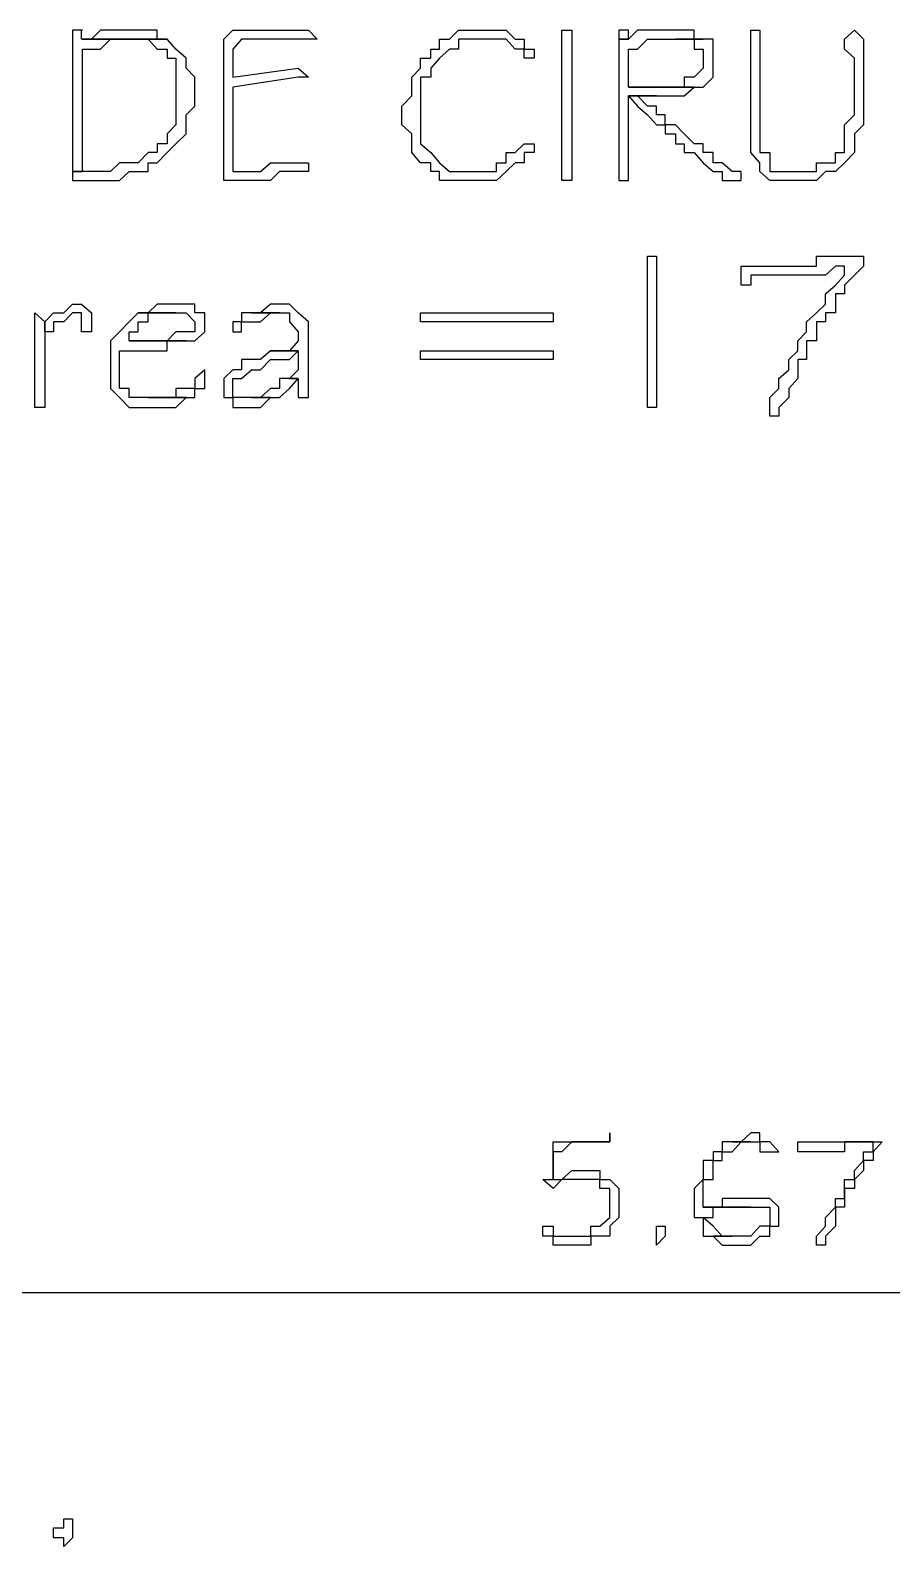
# Model space of a CAD drawing. Header units: millimetres. Extents: x -518.8 to -461.2, y 3.5 to 44.2.
# Drawn here: x -497.944 to -497.362, y 19.639 to 20.664 of the extents above; entities that cross this region are included whole.
import ezdxf

# ---------------------------------------------------------------- set-up
doc = ezdxf.new("R2010")
doc.units = ezdxf.units.MM
doc.header["$MEASUREMENT"] = 0
doc.layers.add('16', color=16, linetype='Continuous')
doc.layers.add('MYSOLIDS', color=7, linetype='Continuous')

msp = doc.modelspace()

# ---------------------------------------------------------------- linework, layer by layer
at = {"layer": '16'}
msp.add_lwpolyline([(-494.5993, 19.8105), (-500.3797, 19.8105)], dxfattribs=at)
at = {"layer": 'MYSOLIDS'}
for points in [[(-497.909, 20.6639), (-497.9158, 20.6639), (-497.9158, 20.6578), (-497.9158, 20.6511), (-497.9158, 20.6511), (-497.9158, 20.6451), (-497.9158, 20.6451), (-497.9158, 20.6383), (-497.9158, 20.6323), (-497.9158, 20.6323), (-497.9158, 20.6255), (-497.9158, 20.6195), (-497.9158, 20.6127), (-497.9158, 20.6127), (-497.9158, 20.6067), (-497.9158, 20.6), (-497.9158, 20.5939), (-497.9158, 20.5939), (-497.9158, 20.5872), (-497.9158, 20.5812), (-497.9158, 20.5744), (-497.9158, 20.5744), (-497.9158, 20.5684), (-497.909, 20.5684), (-497.909, 20.5744), (-497.909, 20.5812), (-497.909, 20.5812), (-497.909, 20.5872), (-497.909, 20.5872), (-497.909, 20.5939), (-497.909, 20.6), (-497.909, 20.6), (-497.909, 20.6067), (-497.909, 20.6127), (-497.909, 20.6195), (-497.909, 20.6195), (-497.909, 20.6255), (-497.909, 20.6323), (-497.909, 20.6323), (-497.909, 20.6383), (-497.909, 20.6451), (-497.909, 20.6511), (-497.909, 20.6511), (-497.909, 20.6511), (-497.903, 20.6511), (-497.897, 20.6511), (-497.8902, 20.6578), (-497.8902, 20.6578), (-497.8842, 20.6578), (-497.8842, 20.6578), (-497.8775, 20.6578), (-497.8519, 20.6578), (-497.8587, 20.6578), (-497.9098, 20.6578), (-497.9098, 20.6639), (-497.9098, 20.6639), (-497.909, 20.6639)], [(-497.8775, 20.6639), (-497.8775, 20.6639), (-497.8842, 20.6639), (-497.8902, 20.6639), (-497.8902, 20.6639), (-497.897, 20.6639), (-497.897, 20.6639), (-497.903, 20.6578), (-497.909, 20.6578), (-497.8587, 20.6578), (-497.8587, 20.6639), (-497.8647, 20.6639), (-497.8714, 20.6639), (-497.8775, 20.6639), (-497.8775, 20.6639)], [(-497.8075, 20.6323), (-497.7632, 20.6383), (-497.7632, 20.6383), (-497.7564, 20.6323), (-497.7564, 20.6323), (-497.7564, 20.6323), (-497.7564, 20.6323), (-497.7564, 20.6323), (-497.7564, 20.6323), (-497.7632, 20.6323), (-497.7632, 20.6323), (-497.8075, 20.6255), (-497.8075, 20.6195), (-497.8075, 20.6195), (-497.8075, 20.6195), (-497.8075, 20.6195), (-497.8075, 20.6127), (-497.8075, 20.6127), (-497.8075, 20.6067), (-497.8075, 20.6), (-497.8075, 20.6), (-497.8075, 20.5939), (-497.8075, 20.5872), (-497.8075, 20.5872), (-497.8075, 20.5812), (-497.8075, 20.5744), (-497.8075, 20.5684), (-497.8075, 20.5684), (-497.8015, 20.5684), (-497.8015, 20.5684), (-497.7948, 20.5684), (-497.7887, 20.5684), (-497.782, 20.5744), (-497.782, 20.5744), (-497.782, 20.5744), (-497.776, 20.5744), (-497.7692, 20.5744), (-497.7632, 20.5744), (-497.7632, 20.5744), (-497.7564, 20.5744), (-497.7564, 20.5744), (-497.7564, 20.5744), (-497.7564, 20.5684), (-497.7564, 20.5684), (-497.7564, 20.5684), (-497.7564, 20.5684), (-497.7632, 20.5684), (-497.7692, 20.5684), (-497.7692, 20.5684), (-497.776, 20.5684), (-497.782, 20.5624), (-497.782, 20.5624), (-497.7887, 20.5624), (-497.7948, 20.5624), (-497.8015, 20.5624), (-497.8015, 20.5624), (-497.8075, 20.5624), (-497.8075, 20.5624), (-497.8136, 20.5624), (-497.8136, 20.5624), (-497.8136, 20.5624), (-497.8136, 20.5684), (-497.8136, 20.5684), (-497.8136, 20.5744), (-497.8136, 20.5744), (-497.8136, 20.5812), (-497.8136, 20.5812), (-497.8136, 20.5872), (-497.8136, 20.5939), (-497.8136, 20.6), (-497.8136, 20.6), (-497.8136, 20.6067), (-497.8136, 20.6127), (-497.8136, 20.6127), (-497.8136, 20.6195), (-497.8136, 20.6255), (-497.8136, 20.6255), (-497.8136, 20.6323), (-497.8136, 20.6383), (-497.8136, 20.6451), (-497.8136, 20.6451), (-497.8136, 20.6511), (-497.8136, 20.6511), (-497.8136, 20.6578), (-497.8136, 20.6578), (-497.8136, 20.6578), (-497.8136, 20.6578), (-497.8075, 20.6639), (-497.8075, 20.6639), (-497.8015, 20.6639), (-497.8015, 20.6639), (-497.7948, 20.6639), (-497.7948, 20.6639), (-497.7887, 20.6639), (-497.7887, 20.6639), (-497.782, 20.6639), (-497.776, 20.6639), (-497.776, 20.6639), (-497.7692, 20.6639), (-497.7632, 20.6639), (-497.7632, 20.6639), (-497.7564, 20.6639), (-497.7564, 20.6639), (-497.7564, 20.6639), (-497.7564, 20.6639), (-497.7504, 20.6578), (-497.7504, 20.6578), (-497.7564, 20.6578), (-497.7564, 20.6578), (-497.7564, 20.6578), (-497.7632, 20.6578), (-497.7692, 20.6578), (-497.776, 20.6578), (-497.782, 20.6578), (-497.7887, 20.6578), (-497.7887, 20.6578), (-497.7948, 20.6578), (-497.8015, 20.6578), (-497.8075, 20.6511), (-497.8075, 20.6511), (-497.8075, 20.6511), (-497.8075, 20.6451), (-497.8075, 20.6451), (-497.8075, 20.6383), (-497.8075, 20.6323), (-497.8075, 20.6323), (-497.8075, 20.6323), (-497.8075, 20.6323), (-497.8075, 20.6323)], [(-497.6421, 20.6578), (-497.6421, 20.6578), (-497.6481, 20.6578), (-497.6549, 20.6578), (-497.6549, 20.6511), (-497.6609, 20.6511), (-497.6609, 20.6511), (-497.6677, 20.6451), (-497.6677, 20.6451), (-497.6677, 20.6451), (-497.6737, 20.6383), (-497.6737, 20.6323), (-497.6805, 20.6323), (-497.6805, 20.6255), (-497.6805, 20.6255), (-497.6805, 20.6195), (-497.6805, 20.6195), (-497.6805, 20.6127), (-497.6805, 20.6067), (-497.6805, 20.6), (-497.6805, 20.6), (-497.6805, 20.5939), (-497.6805, 20.5872), (-497.6805, 20.5872), (-497.6737, 20.5812), (-497.6737, 20.5812), (-497.6677, 20.5744), (-497.6677, 20.5744), (-497.6609, 20.5684), (-497.6609, 20.5684), (-497.6549, 20.5684), (-497.6481, 20.5684), (-497.6481, 20.5684), (-497.6421, 20.5684), (-497.6354, 20.5684), (-497.6354, 20.5684), (-497.6293, 20.5684), (-497.6293, 20.5744), (-497.6226, 20.5744), (-497.6226, 20.5812), (-497.6166, 20.5812), (-497.6166, 20.5812), (-497.6105, 20.5872), (-497.6105, 20.5872), (-497.6105, 20.5872), (-497.6038, 20.5872), (-497.6038, 20.5872), (-497.6038, 20.5872), (-497.6038, 20.5872), (-497.6038, 20.5812), (-497.6038, 20.5812), (-497.6105, 20.5812), (-497.6105, 20.5744), (-497.6166, 20.5744), (-497.6226, 20.5684), (-497.6226, 20.5684), (-497.6293, 20.5624), (-497.6293, 20.5624), (-497.6293, 20.5624), (-497.6354, 20.5624), (-497.6421, 20.5624), (-497.6481, 20.5624), (-497.6481, 20.5624), (-497.6549, 20.5624), (-497.6549, 20.5624), (-497.6609, 20.5624), (-497.6677, 20.5624), (-497.6677, 20.5684), (-497.6737, 20.5684), (-497.6737, 20.5744), (-497.6805, 20.5744), (-497.6805, 20.5744), (-497.6865, 20.5812), (-497.6865, 20.5872), (-497.6865, 20.5872), (-497.6865, 20.5939), (-497.6933, 20.6), (-497.6933, 20.6), (-497.6933, 20.6067), (-497.6933, 20.6127), (-497.6933, 20.6127), (-497.6865, 20.6195), (-497.6865, 20.6255), (-497.6865, 20.6255), (-497.6865, 20.6323), (-497.6805, 20.6383), (-497.6805, 20.6383), (-497.6805, 20.6451), (-497.6737, 20.6451), (-497.6737, 20.6511), (-497.6677, 20.6511), (-497.6677, 20.6578), (-497.6609, 20.6578), (-497.6609, 20.6578), (-497.6549, 20.6639), (-497.6481, 20.6639), (-497.6481, 20.6639), (-497.6421, 20.6639), (-497.6421, 20.6639), (-497.6354, 20.6639), (-497.6293, 20.6639), (-497.6293, 20.6639), (-497.6226, 20.6639), (-497.6166, 20.6578), (-497.6166, 20.6578), (-497.6105, 20.6578), (-497.6105, 20.6511), (-497.6038, 20.6511), (-497.6038, 20.6511), (-497.6038, 20.6451), (-497.6038, 20.6451), (-497.6105, 20.6451), (-497.6105, 20.6451), (-497.6105, 20.6451), (-497.6105, 20.6511), (-497.6166, 20.6511), (-497.6166, 20.6511), (-497.6166, 20.6511), (-497.6226, 20.6578), (-497.6293, 20.6578), (-497.6293, 20.6578), (-497.6354, 20.6578), (-497.6421, 20.6578), (-497.6421, 20.6578), (-497.6421, 20.6578), (-497.6421, 20.6578)], [(-497.5782, 20.6067), (-497.5782, 20.6), (-497.5782, 20.5939), (-497.5782, 20.5939), (-497.5782, 20.5872), (-497.5782, 20.5812), (-497.5782, 20.5744), (-497.5782, 20.5684), (-497.5782, 20.5684), (-497.5782, 20.5684), (-497.5782, 20.5624), (-497.5782, 20.5624), (-497.5782, 20.5624), (-497.5782, 20.5624), (-497.585, 20.5624), (-497.585, 20.5624), (-497.585, 20.5684), (-497.585, 20.5684), (-497.585, 20.5684), (-497.585, 20.5684), (-497.585, 20.5684), (-497.585, 20.5744), (-497.585, 20.5812), (-497.585, 20.5812), (-497.585, 20.5872), (-497.585, 20.5939), (-497.585, 20.6), (-497.585, 20.6067), (-497.585, 20.6067), (-497.585, 20.6127), (-497.585, 20.6195), (-497.585, 20.6255), (-497.585, 20.6255), (-497.585, 20.6323), (-497.585, 20.6383), (-497.585, 20.6383), (-497.585, 20.6451), (-497.585, 20.6511), (-497.585, 20.6578), (-497.585, 20.6578), (-497.585, 20.6578), (-497.585, 20.6578), (-497.585, 20.6639), (-497.585, 20.6639), (-497.5782, 20.6639), (-497.5782, 20.6639), (-497.5782, 20.6639), (-497.5782, 20.6639), (-497.5782, 20.6578), (-497.5782, 20.6578), (-497.5782, 20.6511), (-497.5782, 20.6511), (-497.5782, 20.6511), (-497.5782, 20.6451), (-497.5782, 20.6383), (-497.5782, 20.6383), (-497.5782, 20.6323), (-497.5782, 20.6255), (-497.5782, 20.6195), (-497.5782, 20.6195), (-497.5782, 20.6127), (-497.5782, 20.6067), (-497.5782, 20.6067), (-497.5782, 20.6067), (-497.5782, 20.6067), (-497.5782, 20.6067)], [(-497.5083, 20.6639), (-497.5083, 20.6639), (-497.5151, 20.6639), (-497.5151, 20.6639), (-497.5211, 20.6639), (-497.5211, 20.6639), (-497.5271, 20.6639), (-497.5339, 20.6639), (-497.5339, 20.6639), (-497.5399, 20.6578), (-497.5466, 20.6578), (-497.5466, 20.5684), (-497.5466, 20.5624), (-497.5399, 20.5624), (-497.5399, 20.5624), (-497.5399, 20.5684), (-497.5399, 20.5684), (-497.5399, 20.6195), (-497.5211, 20.6195), (-497.5151, 20.6195), (-497.5083, 20.6195), (-497.5023, 20.6195), (-497.5023, 20.6195), (-497.4955, 20.6255), (-497.5399, 20.6255), (-497.5399, 20.6511), (-497.5399, 20.6511), (-497.5339, 20.6511), (-497.5271, 20.6578), (-497.5271, 20.6578), (-497.5211, 20.6578), (-497.5151, 20.6578), (-497.5151, 20.6578), (-497.5083, 20.6578), (-497.4895, 20.6578), (-497.4895, 20.6578), (-497.4955, 20.6578), (-497.4955, 20.6639), (-497.5023, 20.6639), (-497.5083, 20.6639), (-497.5083, 20.6639)], [(-497.5466, 20.6639), (-497.5466, 20.6639), (-497.5466, 20.6578), (-497.5399, 20.6578), (-497.5399, 20.6639), (-497.5466, 20.6639), (-497.5466, 20.6639)], [(-497.4572, 20.6578), (-497.4572, 20.6639), (-497.4572, 20.6639), (-497.4511, 20.6639), (-497.4511, 20.6639), (-497.4511, 20.6639), (-497.4511, 20.6639), (-497.4511, 20.6578), (-497.4511, 20.6578), (-497.4511, 20.5872), (-497.4511, 20.5812), (-497.4444, 20.5812), (-497.4444, 20.5744), (-497.4444, 20.5744), (-497.4444, 20.5684), (-497.4384, 20.5684), (-497.4316, 20.5684), (-497.4316, 20.5684), (-497.4256, 20.5684), (-497.4256, 20.5684), (-497.4196, 20.5684), (-497.4128, 20.5684), (-497.4128, 20.5744), (-497.4068, 20.5744), (-497.4, 20.5744), (-497.4, 20.5812), (-497.394, 20.5812), (-497.394, 20.5812), (-497.394, 20.5872), (-497.394, 20.5939), (-497.394, 20.5939), (-497.394, 20.6), (-497.394, 20.6), (-497.3872, 20.6067), (-497.3872, 20.6127), (-497.3872, 20.6127), (-497.3872, 20.6195), (-497.3872, 20.6255), (-497.3872, 20.6323), (-497.3872, 20.6383), (-497.3872, 20.6383), (-497.3872, 20.6451), (-497.394, 20.6511), (-497.394, 20.6578), (-497.394, 20.6578), (-497.394, 20.6578), (-497.3872, 20.6639), (-497.3872, 20.6639), (-497.3872, 20.6639), (-497.3872, 20.6639), (-497.3872, 20.6639), (-497.3812, 20.6578), (-497.3812, 20.6578), (-497.3812, 20.6511), (-497.3812, 20.6451), (-497.3812, 20.6383), (-497.3812, 20.6383), (-497.3812, 20.6255), (-497.3812, 20.6195), (-497.3812, 20.6195), (-497.3812, 20.6127), (-497.3812, 20.6067), (-497.3812, 20.6), (-497.3812, 20.6), (-497.3812, 20.6), (-497.3872, 20.5939), (-497.3872, 20.5872), (-497.3872, 20.5872), (-497.3872, 20.5812), (-497.3872, 20.5812), (-497.394, 20.5744), (-497.394, 20.5744), (-497.4, 20.5684), (-497.4, 20.5684), (-497.4068, 20.5684), (-497.4068, 20.5684), (-497.4128, 20.5624), (-497.4196, 20.5624), (-497.4196, 20.5624), (-497.4256, 20.5624), (-497.4316, 20.5624), (-497.4316, 20.5624), (-497.4384, 20.5624), (-497.4444, 20.5624), (-497.4444, 20.5624), (-497.4511, 20.5684), (-497.4511, 20.5684), (-497.4511, 20.5684), (-497.4511, 20.5744), (-497.4572, 20.5812), (-497.4572, 20.5812), (-497.4572, 20.5872), (-497.4572, 20.5939), (-497.4572, 20.6578), (-497.4572, 20.6578), (-497.4572, 20.6578)], [(-497.8519, 20.6578), (-497.8775, 20.6578), (-497.8775, 20.6578), (-497.8714, 20.6578), (-497.8647, 20.6578), (-497.8587, 20.6511), (-497.8587, 20.6511), (-497.8519, 20.6511), (-497.8519, 20.6451), (-497.8519, 20.6451), (-497.8459, 20.6451), (-497.8459, 20.6383), (-497.8459, 20.6383), (-497.8459, 20.6323), (-497.8459, 20.6255), (-497.8459, 20.6195), (-497.8459, 20.6195), (-497.8459, 20.6127), (-497.8459, 20.6067), (-497.8459, 20.6067), (-497.8459, 20.6), (-497.8519, 20.5939), (-497.8519, 20.5939), (-497.8519, 20.5872), (-497.8587, 20.5872), (-497.8587, 20.5812), (-497.8647, 20.5812), (-497.8647, 20.5812), (-497.8714, 20.5744), (-497.8714, 20.5744), (-497.8775, 20.5744), (-497.8842, 20.5744), (-497.8842, 20.5744), (-497.8902, 20.5684), (-497.8902, 20.5684), (-497.897, 20.5684), (-497.903, 20.5684), (-497.909, 20.5684), (-497.9158, 20.5684), (-497.9158, 20.5684), (-497.9158, 20.5624), (-497.9158, 20.5624), (-497.909, 20.5624), (-497.903, 20.5624), (-497.897, 20.5624), (-497.897, 20.5624), (-497.8902, 20.5624), (-497.8842, 20.5624), (-497.8842, 20.5624), (-497.8775, 20.5684), (-497.8714, 20.5684), (-497.8714, 20.5684), (-497.8647, 20.5684), (-497.8647, 20.5744), (-497.8587, 20.5744), (-497.8587, 20.5744), (-497.8519, 20.5812), (-497.8519, 20.5812), (-497.8459, 20.5872), (-497.8459, 20.5872), (-497.8391, 20.5939), (-497.8391, 20.5939), (-497.8391, 20.6), (-497.8391, 20.6067), (-497.8391, 20.6067), (-497.8331, 20.6127), (-497.8331, 20.6195), (-497.8331, 20.6195), (-497.8331, 20.6255), (-497.8331, 20.6255), (-497.8331, 20.6323), (-497.8391, 20.6383), (-497.8391, 20.6451), (-497.8391, 20.6451), (-497.8459, 20.6511), (-497.8459, 20.6511), (-497.8459, 20.6511), (-497.8519, 20.6578), (-497.8519, 20.6578), (-497.8519, 20.6578)], [(-497.4895, 20.6578), (-497.5083, 20.6578), (-497.5083, 20.6578), (-497.5023, 20.6578), (-497.4955, 20.6578), (-497.4955, 20.6511), (-497.4895, 20.6511), (-497.4895, 20.6451), (-497.4895, 20.6451), (-497.4895, 20.6383), (-497.4895, 20.6383), (-497.4955, 20.6323), (-497.4955, 20.6323), (-497.5023, 20.6323), (-497.5023, 20.6255), (-497.5083, 20.6255), (-497.5083, 20.6255), (-497.5151, 20.6255), (-497.5211, 20.6255), (-497.5211, 20.6255), (-497.5271, 20.6255), (-497.5339, 20.6255), (-497.5399, 20.6255), (-497.4955, 20.6255), (-497.4955, 20.6255), (-497.4955, 20.6255), (-497.4895, 20.6255), (-497.4827, 20.6323), (-497.4827, 20.6323), (-497.4827, 20.6383), (-497.4827, 20.6451), (-497.4827, 20.6451), (-497.4827, 20.6511), (-497.4827, 20.6578), (-497.4895, 20.6578), (-497.4895, 20.6578)], [(-497.5211, 20.6195), (-497.5399, 20.6195), (-497.5339, 20.6127), (-497.5339, 20.6127), (-497.5271, 20.6067), (-497.5271, 20.6067), (-497.5211, 20.6), (-497.5151, 20.6), (-497.5151, 20.5939), (-497.5083, 20.5939), (-497.5083, 20.5872), (-497.5023, 20.5872), (-497.5023, 20.5812), (-497.4955, 20.5812), (-497.4955, 20.5812), (-497.4895, 20.5744), (-497.4895, 20.5744), (-497.4827, 20.5684), (-497.4767, 20.5684), (-497.4767, 20.5624), (-497.4699, 20.5624), (-497.4699, 20.5624), (-497.4699, 20.5624), (-497.4639, 20.5624), (-497.4639, 20.5624), (-497.4639, 20.5624), (-497.4639, 20.5684), (-497.4699, 20.5684), (-497.4699, 20.5684), (-497.4767, 20.5744), (-497.4767, 20.5744), (-497.4827, 20.5744), (-497.4827, 20.5812), (-497.4895, 20.5812), (-497.4895, 20.5872), (-497.4955, 20.5872), (-497.5023, 20.5939), (-497.5023, 20.5939), (-497.5023, 20.5939), (-497.5083, 20.6), (-497.5151, 20.6), (-497.5151, 20.6067), (-497.5211, 20.6067), (-497.5211, 20.6127), (-497.5271, 20.6127), (-497.5339, 20.6195), (-497.5271, 20.6195), (-497.5211, 20.6195), (-497.5211, 20.6195), (-497.5211, 20.6195)], [(-497.5271, 20.4157), (-497.5271, 20.4157), (-497.5271, 20.4218), (-497.5271, 20.4218), (-497.5271, 20.4285), (-497.5271, 20.4345), (-497.5271, 20.4413), (-497.5271, 20.4413), (-497.5271, 20.4473), (-497.5271, 20.4541), (-497.5271, 20.4601), (-497.5271, 20.4601), (-497.5271, 20.4669), (-497.5271, 20.4729), (-497.5271, 20.4789), (-497.5271, 20.4789), (-497.5271, 20.4857), (-497.5271, 20.4857), (-497.5271, 20.4917), (-497.5271, 20.4985), (-497.5271, 20.5045), (-497.5271, 20.5045), (-497.5271, 20.5112), (-497.5271, 20.5112), (-497.5211, 20.5112), (-497.5211, 20.5112), (-497.5211, 20.5112), (-497.5211, 20.5112), (-497.5211, 20.5045), (-497.5211, 20.4985), (-497.5211, 20.4985), (-497.5211, 20.4917), (-497.5211, 20.4857), (-497.5211, 20.4789), (-497.5211, 20.4789), (-497.5211, 20.4729), (-497.5211, 20.4669), (-497.5211, 20.4669), (-497.5211, 20.4601), (-497.5211, 20.4541), (-497.5211, 20.4473), (-497.5211, 20.4473), (-497.5211, 20.4413), (-497.5211, 20.4345), (-497.5211, 20.4285), (-497.5211, 20.4285), (-497.5211, 20.4218), (-497.5211, 20.4218), (-497.5211, 20.4157), (-497.5211, 20.4157), (-497.5211, 20.409), (-497.5211, 20.409), (-497.5271, 20.409), (-497.5271, 20.409), (-497.5271, 20.409), (-497.5271, 20.409), (-497.5271, 20.4157), (-497.5271, 20.4157), (-497.5271, 20.4157), (-497.5271, 20.4157), (-497.5271, 20.4157)], [(-497.4572, 20.4985), (-497.4572, 20.4985), (-497.4572, 20.4985), (-497.4572, 20.4985), (-497.4572, 20.4985), (-497.4572, 20.4917), (-497.4572, 20.4917), (-497.4572, 20.4917), (-497.4572, 20.4917), (-497.4639, 20.4917), (-497.4639, 20.4917), (-497.4639, 20.4985), (-497.4639, 20.5045), (-497.4639, 20.5045), (-497.4639, 20.5045), (-497.4572, 20.5045), (-497.4572, 20.5045), (-497.4511, 20.5045), (-497.4444, 20.5045), (-497.4384, 20.5045), (-497.4316, 20.5045), (-497.4316, 20.5045), (-497.4256, 20.5045), (-497.4196, 20.5045), (-497.4128, 20.5045), (-497.4128, 20.5112), (-497.4068, 20.5112), (-497.4, 20.5112), (-497.4, 20.5112), (-497.394, 20.5112), (-497.394, 20.5112), (-497.3872, 20.5112), (-497.3872, 20.5112), (-497.3812, 20.5112), (-497.3812, 20.5112), (-497.3812, 20.5045), (-497.3812, 20.5045), (-497.3812, 20.5045), (-497.3872, 20.4985), (-497.3872, 20.4985), (-497.394, 20.4917), (-497.394, 20.4857), (-497.4, 20.4857), (-497.4, 20.4789), (-497.4, 20.4729), (-497.4068, 20.4729), (-497.4068, 20.4669), (-497.4128, 20.4669), (-497.4128, 20.4601), (-497.4128, 20.4541), (-497.4128, 20.4541), (-497.4196, 20.4541), (-497.4196, 20.4473), (-497.4196, 20.4413), (-497.4256, 20.4413), (-497.4256, 20.4345), (-497.4256, 20.4345), (-497.4256, 20.4285), (-497.4316, 20.4218), (-497.4316, 20.4218), (-497.4316, 20.4157), (-497.4384, 20.409), (-497.4384, 20.409), (-497.4384, 20.403), (-497.4384, 20.403), (-497.4384, 20.403), (-497.4384, 20.403), (-497.4444, 20.403), (-497.4444, 20.403), (-497.4444, 20.409), (-497.4444, 20.409), (-497.4444, 20.409), (-497.4444, 20.4157), (-497.4384, 20.4218), (-497.4384, 20.4218), (-497.4384, 20.4218), (-497.4384, 20.4285), (-497.4316, 20.4345), (-497.4316, 20.4345), (-497.4316, 20.4413), (-497.4256, 20.4473), (-497.4256, 20.4473), (-497.4256, 20.4541), (-497.4196, 20.4601), (-497.4196, 20.4601), (-497.4196, 20.4669), (-497.4128, 20.4729), (-497.4128, 20.4729), (-497.4068, 20.4789), (-497.4068, 20.4789), (-497.4068, 20.4857), (-497.4, 20.4917), (-497.4, 20.4917), (-497.394, 20.4985), (-497.394, 20.4985), (-497.394, 20.5045), (-497.394, 20.5045), (-497.4, 20.5045), (-497.4068, 20.4985), (-497.4068, 20.4985), (-497.4128, 20.4985), (-497.4196, 20.4985), (-497.4196, 20.4985), (-497.4256, 20.4985), (-497.4256, 20.4985), (-497.4316, 20.4985), (-497.4384, 20.4985), (-497.4444, 20.4985), (-497.4511, 20.4985), (-497.4511, 20.4985), (-497.4572, 20.4985), (-497.4572, 20.4985), (-497.4572, 20.4985), (-497.4572, 20.4985)], [(-497.9346, 20.4601), (-497.9346, 20.4669), (-497.9286, 20.4729), (-497.9286, 20.4729), (-497.9218, 20.4729), (-497.9158, 20.4789), (-497.9158, 20.4789), (-497.9158, 20.4789), (-497.9098, 20.4789), (-497.903, 20.4729), (-497.903, 20.4729), (-497.903, 20.4669), (-497.903, 20.4669), (-497.903, 20.4601), (-497.903, 20.4601), (-497.9098, 20.4601), (-497.9098, 20.4601), (-497.9098, 20.4601), (-497.9098, 20.4601), (-497.9098, 20.4601), (-497.9098, 20.4601), (-497.9098, 20.4669), (-497.9098, 20.4669), (-497.9098, 20.4669), (-497.9098, 20.4669), (-497.9098, 20.4729), (-497.9098, 20.4729), (-497.9158, 20.4729), (-497.9158, 20.4729), (-497.9158, 20.4729), (-497.9218, 20.4669), (-497.9218, 20.4669), (-497.9286, 20.4669), (-497.9286, 20.4601), (-497.9346, 20.4601), (-497.9346, 20.4541), (-497.9346, 20.4541), (-497.9346, 20.4541), (-497.9346, 20.4473), (-497.9346, 20.4413), (-497.9346, 20.4413), (-497.9346, 20.4345), (-497.9346, 20.4285), (-497.9346, 20.4218), (-497.9346, 20.4218), (-497.9346, 20.4218), (-497.9346, 20.4218), (-497.9346, 20.4157), (-497.9346, 20.409), (-497.9414, 20.409), (-497.9414, 20.409), (-497.9414, 20.409), (-497.9414, 20.409), (-497.9414, 20.4157), (-497.9414, 20.4157), (-497.9414, 20.4218), (-497.9414, 20.4285), (-497.9414, 20.4345), (-497.9414, 20.4413), (-497.9414, 20.4413), (-497.9414, 20.4473), (-497.9414, 20.4541), (-497.9414, 20.4601), (-497.9414, 20.4601), (-497.9414, 20.4669), (-497.9414, 20.4729), (-497.9414, 20.4729), (-497.9414, 20.4729), (-497.9414, 20.4729), (-497.9414, 20.4729), (-497.9414, 20.4729), (-497.9414, 20.4729), (-497.9346, 20.4669), (-497.9346, 20.4601), (-497.9346, 20.4601), (-497.9346, 20.4601), (-497.9346, 20.4601), (-497.9346, 20.4601), (-497.9346, 20.4601)], [(-497.8459, 20.4789), (-497.8519, 20.4789), (-497.8587, 20.4789), (-497.8587, 20.4789), (-497.8647, 20.4729), (-497.8647, 20.4729), (-497.8714, 20.4729), (-497.8459, 20.4729), (-497.8459, 20.4729), (-497.8391, 20.4729), (-497.8391, 20.4729), (-497.8331, 20.4669), (-497.8331, 20.4669), (-497.8331, 20.4669), (-497.8331, 20.4601), (-497.8391, 20.4601), (-497.8459, 20.4601), (-497.8459, 20.4601), (-497.8519, 20.4541), (-497.8519, 20.4541), (-497.8587, 20.4541), (-497.8647, 20.4541), (-497.8714, 20.4541), (-497.8714, 20.4541), (-497.8775, 20.4541), (-497.8391, 20.4541), (-497.8391, 20.4541), (-497.8331, 20.4541), (-497.8263, 20.4601), (-497.8263, 20.4601), (-497.8263, 20.4669), (-497.8263, 20.4669), (-497.8263, 20.4729), (-497.8331, 20.4729), (-497.8331, 20.4789), (-497.8391, 20.4789), (-497.8459, 20.4789), (-497.8459, 20.4789), (-497.8459, 20.4789)], [(-497.776, 20.4789), (-497.776, 20.4789), (-497.782, 20.4789), (-497.7887, 20.4729), (-497.7887, 20.4729), (-497.7887, 20.4729), (-497.7948, 20.4729), (-497.776, 20.4729), (-497.7692, 20.4729), (-497.7692, 20.4669), (-497.7692, 20.4669), (-497.7632, 20.4601), (-497.7632, 20.4541), (-497.7632, 20.4541), (-497.7692, 20.4473), (-497.776, 20.4473), (-497.782, 20.4473), (-497.7632, 20.4473), (-497.7632, 20.4345), (-497.7692, 20.4285), (-497.7692, 20.4285), (-497.7632, 20.4285), (-497.7632, 20.4157), (-497.7632, 20.4157), (-497.7632, 20.4157), (-497.7564, 20.4157), (-497.7564, 20.4157), (-497.7564, 20.4601), (-497.7564, 20.4601), (-497.7564, 20.4669), (-497.7632, 20.4729), (-497.7632, 20.4729), (-497.7632, 20.4729), (-497.7692, 20.4789), (-497.776, 20.4789), (-497.776, 20.4789)], [(-497.8714, 20.4729), (-497.8714, 20.4729), (-497.8775, 20.4669), (-497.8775, 20.4669), (-497.8842, 20.4601), (-497.8842, 20.4601), (-497.8902, 20.4541), (-497.8902, 20.4473), (-497.8902, 20.4473), (-497.8902, 20.4413), (-497.8902, 20.4413), (-497.8902, 20.4345), (-497.8902, 20.4285), (-497.8902, 20.4285), (-497.8902, 20.4218), (-497.8902, 20.4218), (-497.8842, 20.4157), (-497.8842, 20.4157), (-497.8842, 20.4157), (-497.8775, 20.409), (-497.8714, 20.409), (-497.8714, 20.409), (-497.8647, 20.409), (-497.8647, 20.409), (-497.8587, 20.409), (-497.8519, 20.409), (-497.8459, 20.409), (-497.8459, 20.409), (-497.8459, 20.409), (-497.8391, 20.4157), (-497.8647, 20.4157), (-497.8714, 20.4157), (-497.8714, 20.4157), (-497.8775, 20.4157), (-497.8775, 20.4218), (-497.8842, 20.4218), (-497.8842, 20.4285), (-497.8842, 20.4285), (-497.8842, 20.4345), (-497.8842, 20.4345), (-497.8842, 20.4413), (-497.8842, 20.4413), (-497.8842, 20.4473), (-497.8842, 20.4473), (-497.8775, 20.4473), (-497.8714, 20.4473), (-497.8647, 20.4473), (-497.8587, 20.4473), (-497.8519, 20.4473), (-497.8519, 20.4541), (-497.8459, 20.4541), (-497.8391, 20.4541), (-497.8391, 20.4541), (-497.8775, 20.4541), (-497.8775, 20.4541), (-497.8775, 20.4601), (-497.8714, 20.4601), (-497.8714, 20.4669), (-497.8647, 20.4669), (-497.8647, 20.4729), (-497.8587, 20.4729), (-497.8519, 20.4729), (-497.8459, 20.4729), (-497.8714, 20.4729), (-497.8714, 20.4729)], [(-497.7948, 20.4729), (-497.8015, 20.4729), (-497.8015, 20.4669), (-497.8015, 20.4669), (-497.8075, 20.4669), (-497.8075, 20.4601), (-497.8015, 20.4601), (-497.8015, 20.4601), (-497.8015, 20.4669), (-497.7948, 20.4669), (-497.7948, 20.4669), (-497.7887, 20.4669), (-497.7887, 20.4669), (-497.782, 20.4729), (-497.782, 20.4729), (-497.776, 20.4729), (-497.7948, 20.4729), (-497.7948, 20.4729)], [(-497.5978, 20.4669), (-497.6737, 20.4669), (-497.6805, 20.4669), (-497.6805, 20.4669), (-497.6805, 20.4669), (-497.6805, 20.4669), (-497.6805, 20.4729), (-497.6805, 20.4729), (-497.6737, 20.4729), (-497.6737, 20.4729), (-497.5978, 20.4729), (-497.591, 20.4729), (-497.591, 20.4729), (-497.591, 20.4669), (-497.591, 20.4669), (-497.591, 20.4669), (-497.591, 20.4669), (-497.5978, 20.4669), (-497.5978, 20.4669), (-497.5978, 20.4669), (-497.5978, 20.4669), (-497.5978, 20.4669)], [(-497.782, 20.4473), (-497.782, 20.4473), (-497.7887, 20.4413), (-497.7948, 20.4413), (-497.7948, 20.4413), (-497.8015, 20.4413), (-497.8015, 20.4345), (-497.8015, 20.4345), (-497.8075, 20.4345), (-497.8136, 20.4285), (-497.8136, 20.4285), (-497.8136, 20.4218), (-497.8136, 20.4218), (-497.8136, 20.4157), (-497.8075, 20.4157), (-497.8075, 20.409), (-497.8015, 20.409), (-497.8015, 20.409), (-497.7948, 20.409), (-497.7887, 20.409), (-497.7887, 20.409), (-497.782, 20.4157), (-497.782, 20.4157), (-497.7948, 20.4157), (-497.8015, 20.4157), (-497.8015, 20.4157), (-497.8075, 20.4157), (-497.8075, 20.4218), (-497.8075, 20.4218), (-497.8075, 20.4285), (-497.8015, 20.4285), (-497.7948, 20.4345), (-497.7948, 20.4345), (-497.7948, 20.4345), (-497.7887, 20.4345), (-497.7887, 20.4345), (-497.782, 20.4413), (-497.776, 20.4413), (-497.7692, 20.4413), (-497.7632, 20.4473), (-497.782, 20.4473), (-497.782, 20.4473)], [(-497.5978, 20.4413), (-497.6737, 20.4413), (-497.6805, 20.4413), (-497.6805, 20.4413), (-497.6805, 20.4413), (-497.6805, 20.4413), (-497.6805, 20.4473), (-497.6805, 20.4473), (-497.6737, 20.4473), (-497.6737, 20.4473), (-497.5978, 20.4473), (-497.591, 20.4473), (-497.591, 20.4473), (-497.591, 20.4413), (-497.591, 20.4413), (-497.591, 20.4413), (-497.591, 20.4413), (-497.5978, 20.4413), (-497.5978, 20.4413), (-497.5978, 20.4413), (-497.5978, 20.4413), (-497.5978, 20.4413)], [(-497.8263, 20.4345), (-497.8263, 20.4345), (-497.8331, 20.4285), (-497.8331, 20.4285), (-497.8331, 20.4285), (-497.8331, 20.4218), (-497.8391, 20.4218), (-497.8459, 20.4218), (-497.8459, 20.4157), (-497.8519, 20.4157), (-497.8519, 20.4157), (-497.8587, 20.4157), (-497.8647, 20.4157), (-497.8391, 20.4157), (-497.8331, 20.4157), (-497.8331, 20.4218), (-497.8263, 20.4218), (-497.8263, 20.4218), (-497.8263, 20.4285), (-497.8263, 20.4285), (-497.8263, 20.4345), (-497.8263, 20.4345), (-497.8263, 20.4345)], [(-497.7692, 20.4285), (-497.776, 20.4285), (-497.776, 20.4218), (-497.782, 20.4218), (-497.782, 20.4218), (-497.7887, 20.4157), (-497.7948, 20.4157), (-497.7948, 20.4157), (-497.782, 20.4157), (-497.776, 20.4157), (-497.7692, 20.4218), (-497.7692, 20.4218), (-497.7632, 20.4285), (-497.7692, 20.4285), (-497.7692, 20.4285)], [(-497.591, 19.906), (-497.591, 19.906), (-497.591, 19.9), (-497.591, 19.9), (-497.591, 19.9), (-497.591, 19.8932), (-497.591, 19.8872), (-497.591, 19.8872), (-497.591, 19.8872), (-497.585, 19.8872), (-497.585, 19.8872), (-497.5782, 19.8932), (-497.5782, 19.8932), (-497.5782, 19.8932), (-497.5722, 19.8932), (-497.5722, 19.8932), (-497.5722, 19.8932), (-497.5654, 19.8932), (-497.5594, 19.8932), (-497.5594, 19.8932), (-497.5594, 19.8872), (-497.5527, 19.8872), (-497.5527, 19.8872), (-497.5527, 19.8872), (-497.5466, 19.8812), (-497.5466, 19.8812), (-497.5466, 19.8744), (-497.5466, 19.8744), (-497.5466, 19.8744), (-497.5466, 19.8684), (-497.5466, 19.8616), (-497.5466, 19.8616), (-497.5466, 19.8616), (-497.5527, 19.8556), (-497.5527, 19.8556), (-497.5527, 19.8556), (-497.5527, 19.8488), (-497.5594, 19.8488), (-497.5594, 19.8488), (-497.5654, 19.8488), (-497.5654, 19.8428), (-497.5722, 19.8428), (-497.5722, 19.8428), (-497.5782, 19.8428), (-497.5782, 19.8428), (-497.585, 19.8428), (-497.585, 19.8428), (-497.591, 19.8428), (-497.591, 19.8488), (-497.591, 19.8488), (-497.5978, 19.8488), (-497.5978, 19.8488), (-497.5978, 19.8556), (-497.5978, 19.8556), (-497.5978, 19.8556), (-497.5978, 19.8556), (-497.5978, 19.8556), (-497.591, 19.8556), (-497.591, 19.8556), (-497.591, 19.8556), (-497.591, 19.8556), (-497.591, 19.8488), (-497.585, 19.8488), (-497.585, 19.8488), (-497.585, 19.8488), (-497.5782, 19.8488), (-497.5782, 19.8488), (-497.5782, 19.8488), (-497.5722, 19.8488), (-497.5722, 19.8488), (-497.5654, 19.8488), (-497.5654, 19.8556), (-497.5594, 19.8556), (-497.5594, 19.8556), (-497.5594, 19.8556), (-497.5527, 19.8616), (-497.5527, 19.8616), (-497.5527, 19.8684), (-497.5527, 19.8684), (-497.5527, 19.8744), (-497.5527, 19.8744), (-497.5527, 19.8812), (-497.5527, 19.8812), (-497.5594, 19.8812), (-497.5594, 19.8812), (-497.5594, 19.8872), (-497.5594, 19.8872), (-497.5654, 19.8872), (-497.5654, 19.8872), (-497.5722, 19.8872), (-497.5722, 19.8872), (-497.5782, 19.8872), (-497.5782, 19.8872), (-497.5782, 19.8872), (-497.585, 19.8872), (-497.585, 19.8872), (-497.591, 19.8812), (-497.591, 19.8812), (-497.591, 19.8812), (-497.591, 19.8812), (-497.591, 19.8812), (-497.591, 19.8812), (-497.5978, 19.8872), (-497.5978, 19.8872), (-497.591, 19.8872), (-497.591, 19.8932), (-497.591, 19.8932), (-497.591, 19.8932), (-497.591, 19.9), (-497.591, 19.906), (-497.591, 19.906), (-497.591, 19.906), (-497.591, 19.906), (-497.591, 19.9127), (-497.591, 19.9127), (-497.591, 19.9127), (-497.591, 19.9127), (-497.585, 19.9127), (-497.585, 19.9127), (-497.5782, 19.9127), (-497.5782, 19.9127), (-497.5722, 19.9127), (-497.5722, 19.9127), (-497.5654, 19.9127), (-497.5654, 19.9127), (-497.5594, 19.9127), (-497.5594, 19.9127), (-497.5527, 19.9127), (-497.5527, 19.9188), (-497.5527, 19.9188), (-497.5527, 19.9127), (-497.5527, 19.9127), (-497.5527, 19.9127), (-497.5527, 19.9127), (-497.5527, 19.9127), (-497.5527, 19.9127), (-497.5527, 19.9127), (-497.5594, 19.9127), (-497.5594, 19.9127), (-497.5654, 19.9127), (-497.5654, 19.9127), (-497.5722, 19.9127), (-497.5782, 19.9127), (-497.5782, 19.9127), (-497.585, 19.906), (-497.585, 19.906), (-497.591, 19.906), (-497.591, 19.906), (-497.591, 19.906), (-497.591, 19.906)], [(-497.4699, 19.9127), (-497.4767, 19.9127), (-497.4767, 19.906), (-497.4767, 19.906), (-497.4827, 19.906), (-497.4827, 19.9), (-497.4827, 19.9), (-497.4895, 19.9), (-497.4895, 19.8932), (-497.4895, 19.8932), (-497.4895, 19.8932), (-497.4895, 19.8872), (-497.4895, 19.8872), (-497.4955, 19.8812), (-497.4955, 19.8812), (-497.4955, 19.8744), (-497.4955, 19.8744), (-497.4955, 19.8744), (-497.4955, 19.8684), (-497.4955, 19.8684), (-497.4955, 19.8616), (-497.4895, 19.8616), (-497.4895, 19.8556), (-497.4895, 19.8556), (-497.4895, 19.8488), (-497.4827, 19.8488), (-497.4827, 19.8488), (-497.4699, 19.8488), (-497.4699, 19.8488), (-497.4767, 19.8488), (-497.4767, 19.8488), (-497.4767, 19.8488), (-497.4827, 19.8556), (-497.4827, 19.8556), (-497.4827, 19.8556), (-497.4895, 19.8616), (-497.4827, 19.8616), (-497.4827, 19.8684), (-497.4767, 19.8684), (-497.4895, 19.8684), (-497.4895, 19.8684), (-497.4895, 19.8684), (-497.4895, 19.8744), (-497.4895, 19.8744), (-497.4895, 19.8744), (-497.4895, 19.8812), (-497.4895, 19.8812), (-497.4895, 19.8872), (-497.4827, 19.8872), (-497.4827, 19.8932), (-497.4827, 19.8932), (-497.4827, 19.8932), (-497.4827, 19.9), (-497.4767, 19.9), (-497.4767, 19.906), (-497.4699, 19.906), (-497.4699, 19.906), (-497.4699, 19.906), (-497.4639, 19.9127), (-497.4639, 19.9127), (-497.4572, 19.9127), (-497.4572, 19.9127), (-497.4699, 19.9127), (-497.4699, 19.9127)], [(-497.4572, 19.9188), (-497.4572, 19.9188), (-497.4572, 19.9188), (-497.4639, 19.9127), (-497.4639, 19.9127), (-497.4699, 19.9127), (-497.4699, 19.9127), (-497.4572, 19.9127), (-497.4572, 19.9127), (-497.4511, 19.9127), (-497.4511, 19.906), (-497.4444, 19.906), (-497.4444, 19.906), (-497.4444, 19.906), (-497.4444, 19.906), (-497.4444, 19.906), (-497.4384, 19.906), (-497.4384, 19.906), (-497.4444, 19.9127), (-497.4444, 19.9127), (-497.4444, 19.9127), (-497.4511, 19.9127), (-497.4511, 19.9188), (-497.4572, 19.9188), (-497.4572, 19.9188)], [(-497.4196, 19.906), (-497.4196, 19.906), (-497.4196, 19.906), (-497.4196, 19.906), (-497.4196, 19.906), (-497.4196, 19.906), (-497.4196, 19.906), (-497.4256, 19.906), (-497.4256, 19.906), (-497.4256, 19.906), (-497.4256, 19.906), (-497.4256, 19.906), (-497.4256, 19.9127), (-497.4256, 19.9127), (-497.4256, 19.9127), (-497.4196, 19.9127), (-497.4196, 19.9127), (-497.4128, 19.9127), (-497.4128, 19.9127), (-497.4068, 19.9127), (-497.4068, 19.9127), (-497.4, 19.9127), (-497.4, 19.9127), (-497.394, 19.9127), (-497.394, 19.9127), (-497.3872, 19.9127), (-497.3872, 19.9127), (-497.3812, 19.9127), (-497.3812, 19.9127), (-497.3745, 19.9127), (-497.3745, 19.9127), (-497.3745, 19.9127), (-497.3745, 19.9127), (-497.3684, 19.9127), (-497.3684, 19.9127), (-497.3684, 19.9127), (-497.3684, 19.9127), (-497.3684, 19.9127), (-497.3684, 19.9127), (-497.3745, 19.906), (-497.3745, 19.9), (-497.3745, 19.9), (-497.3812, 19.9), (-497.3812, 19.8932), (-497.3812, 19.8932), (-497.3872, 19.8872), (-497.3872, 19.8872), (-497.3872, 19.8812), (-497.3872, 19.8812), (-497.394, 19.8812), (-497.394, 19.8744), (-497.394, 19.8744), (-497.394, 19.8744), (-497.394, 19.8684), (-497.4, 19.8684), (-497.4, 19.8616), (-497.4, 19.8616), (-497.4, 19.8616), (-497.4, 19.8556), (-497.4, 19.8556), (-497.4068, 19.8488), (-497.4068, 19.8488), (-497.4068, 19.8428), (-497.4068, 19.8428), (-497.4068, 19.8428), (-497.4068, 19.8428), (-497.4068, 19.8428), (-497.4128, 19.8428), (-497.4128, 19.8428), (-497.4128, 19.8428), (-497.4128, 19.8428), (-497.4128, 19.8428), (-497.4128, 19.8488), (-497.4068, 19.8556), (-497.4068, 19.8556), (-497.4068, 19.8556), (-497.4068, 19.8616), (-497.4068, 19.8616), (-497.4, 19.8684), (-497.4, 19.8684), (-497.4, 19.8744), (-497.4, 19.8744), (-497.394, 19.8744), (-497.394, 19.8812), (-497.394, 19.8812), (-497.394, 19.8872), (-497.3872, 19.8872), (-497.3872, 19.8932), (-497.3872, 19.8932), (-497.3872, 19.8932), (-497.3812, 19.9), (-497.3812, 19.9), (-497.3812, 19.906), (-497.3745, 19.906), (-497.3745, 19.906), (-497.3745, 19.9127), (-497.3745, 19.9127), (-497.3812, 19.9127), (-497.3812, 19.9127), (-497.3872, 19.9127), (-497.3872, 19.9127), (-497.394, 19.9127), (-497.394, 19.906), (-497.4, 19.906), (-497.4, 19.906), (-497.4068, 19.906), (-497.4068, 19.906), (-497.4128, 19.906), (-497.4128, 19.906), (-497.4196, 19.906), (-497.4196, 19.906), (-497.4196, 19.906), (-497.4196, 19.906), (-497.4196, 19.906)], [(-497.4572, 19.8744), (-497.4572, 19.8744), (-497.4639, 19.8744), (-497.4639, 19.8744), (-497.4699, 19.8744), (-497.4699, 19.8744), (-497.4699, 19.8744), (-497.4767, 19.8744), (-497.4767, 19.8684), (-497.4572, 19.8684), (-497.4572, 19.8684), (-497.4511, 19.8684), (-497.4511, 19.8684), (-497.4444, 19.8684), (-497.4444, 19.8684), (-497.4444, 19.8616), (-497.4444, 19.8616), (-497.4444, 19.8616), (-497.4444, 19.8556), (-497.4444, 19.8556), (-497.4511, 19.8556), (-497.4511, 19.8556), (-497.4572, 19.8488), (-497.4572, 19.8488), (-497.4639, 19.8488), (-497.4639, 19.8488), (-497.4699, 19.8488), (-497.4827, 19.8488), (-497.4827, 19.8488), (-497.4767, 19.8428), (-497.4767, 19.8428), (-497.4699, 19.8428), (-497.4699, 19.8428), (-497.4639, 19.8428), (-497.4639, 19.8428), (-497.4572, 19.8428), (-497.4572, 19.8428), (-497.4511, 19.8488), (-497.4511, 19.8488), (-497.4444, 19.8488), (-497.4444, 19.8488), (-497.4444, 19.8488), (-497.4444, 19.8556), (-497.4384, 19.8556), (-497.4384, 19.8616), (-497.4384, 19.8616), (-497.4384, 19.8616), (-497.4384, 19.8684), (-497.4384, 19.8684), (-497.4444, 19.8744), (-497.4444, 19.8744), (-497.4511, 19.8744), (-497.4511, 19.8744), (-497.4572, 19.8744), (-497.4572, 19.8744), (-497.4572, 19.8744)], [(-497.4767, 19.8684), (-497.4827, 19.8684), (-497.4827, 19.8684), (-497.4895, 19.8684), (-497.4767, 19.8684), (-497.4767, 19.8684), (-497.4699, 19.8684), (-497.4699, 19.8684), (-497.4699, 19.8684), (-497.4639, 19.8684), (-497.4639, 19.8684), (-497.4572, 19.8684), (-497.4767, 19.8684), (-497.4767, 19.8684)], [(-497.5211, 19.8428), (-497.5211, 19.8488), (-497.5211, 19.8488), (-497.5211, 19.8488), (-497.5211, 19.8488), (-497.5211, 19.8556), (-497.5211, 19.8556), (-497.5211, 19.8556), (-497.5151, 19.8556), (-497.5151, 19.8556), (-497.5151, 19.8556), (-497.5151, 19.8488), (-497.5151, 19.8488), (-497.5151, 19.8488), (-497.5151, 19.8488), (-497.5211, 19.8428), (-497.5211, 19.8428), (-497.5211, 19.8428), (-497.5211, 19.8428), (-497.5211, 19.8428)], [(-497.9218, 19.6391), (-497.9218, 19.6451), (-497.9218, 19.6451), (-497.9286, 19.6451), (-497.9286, 19.6451), (-497.9286, 19.6518), (-497.9218, 19.6518), (-497.9218, 19.6578), (-497.9158, 19.6578), (-497.9158, 19.6578), (-497.9158, 19.6578), (-497.9158, 19.6518), (-497.9158, 19.6518), (-497.9158, 19.6451), (-497.9158, 19.6451), (-497.9218, 19.6391), (-497.9218, 19.6391), (-497.9218, 19.6391), (-497.9218, 19.6391), (-497.9218, 19.6391)]]:
    msp.add_lwpolyline(points, dxfattribs=at)

doc.saveas('drawing.dxf')
